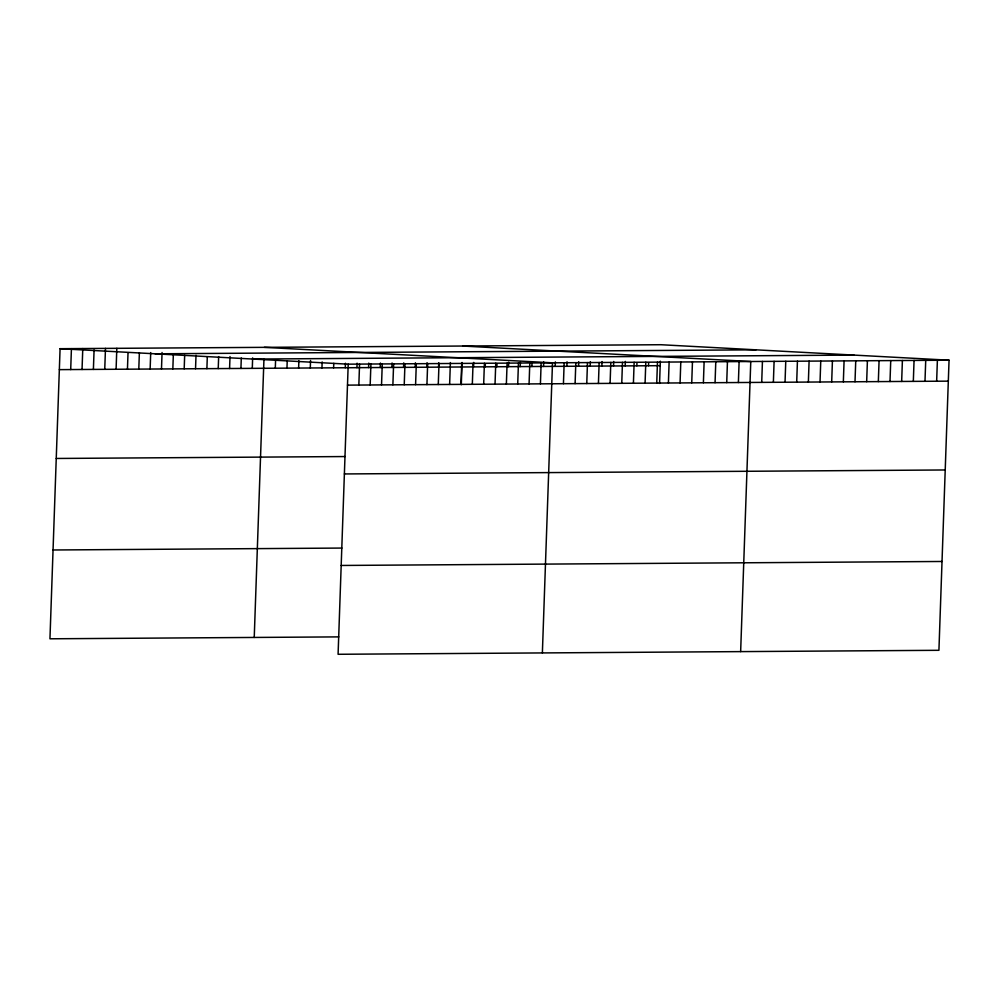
<?xml version="1.0" encoding="UTF-8"?>
<svg xmlns="http://www.w3.org/2000/svg" width="999" height="999" viewBox="0 0 999 999"><rect width="100%" height="100%" fill="white"/><g stroke="black" fill="none" stroke-linecap="round" stroke-linejoin="round"><path stroke-width="1.5" d="M949.05 360.202L348.214 364.173L338.087 654.283L938.923 650.299L949.05 360.202L660.913 344.717L60.077 348.701L49.95 638.798L338.786 636.887M70.704 369.568L71.428 348.626M82.043 369.493L82.78 348.551M93.394 369.418L94.081 349.962M104.745 369.343L105.482 348.401M116.096 369.268L116.821 348.326M127.447 369.193L128.022 352.734M138.799 369.118L139.373 352.659M150.137 369.043L150.712 352.585M161.488 368.968L162.063 352.51M172.839 368.893L173.364 353.933M184.191 368.818L184.665 355.357M195.542 368.743L196.004 355.282M206.893 368.668L207.305 356.693M218.232 368.594L218.656 356.618M229.583 368.519L230.007 356.543M240.934 368.444L241.296 357.967M252.285 368.369L252.647 357.892M254.233 637.449L263.948 359.315M275.299 368.219L275.562 360.739M286.963 368.144L287.225 360.664M298.626 368.069L298.888 360.577M310.289 367.982L310.552 360.502M321.953 367.907L322.153 361.925M333.616 367.832L333.766 363.336M345.279 367.757L345.429 363.261M356.943 367.682L357.093 363.186M358.841 385.052L359.565 364.098M368.606 367.595L368.756 363.112M370.179 384.977L370.916 364.023M380.269 367.52L380.419 363.037M381.531 384.902L382.267 363.948M391.933 367.445L392.083 362.962M392.882 384.827L393.618 363.873M403.596 367.37L403.746 362.874M404.233 384.752L404.957 363.798M415.259 367.295L415.409 362.799M415.584 384.677L416.308 363.723M426.923 367.207L427.072 362.724M426.935 384.603L427.659 363.648M438.586 367.132L438.736 362.649M438.274 384.528L439.011 363.574M449.625 384.453L450.399 362.575M460.976 384.378L461.713 363.424M461.288 384.752L462.062 362.487M472.327 384.303L473.051 363.349M473.563 366.908L473.726 362.412M483.678 384.228L484.403 363.274M485.227 366.833L485.339 363.836M495.029 384.153L495.754 363.199M496.89 366.745L497.002 363.761M506.368 384.078L507.105 363.124M508.553 366.67L508.716 362.187M517.719 384.003L518.456 363.049M520.217 366.596L520.379 362.113M529.07 383.928L529.807 362.974M531.88 366.521L532.042 362.025M540.422 383.853L541.146 362.899M543.543 366.446L543.706 361.95M542.37 652.934L552.497 362.824L264.36 347.34M555.207 366.358L555.369 361.875M563.436 383.691L564.16 362.749M566.87 366.283L567.032 361.8M575.099 383.616L575.824 362.674M578.533 366.208L578.696 361.725M586.763 383.541L587.487 362.587M590.197 366.133L590.359 361.638M598.426 383.466L599.15 362.512M601.86 366.059L602.022 361.563M610.089 383.391L610.814 362.437M613.523 365.984L613.686 361.488M621.753 383.304L622.477 362.362M625.187 365.896L625.349 361.413M633.416 383.229L634.14 362.287M636.85 365.821L636.962 362.837M645.079 383.154L645.804 362.2M648.513 365.746L648.626 362.749M656.743 383.079L657.467 362.125M659.565 383.429L660.339 361.176M668.406 383.004L669.13 362.05M680.069 382.929L680.794 361.975M691.733 382.842L692.457 361.9M703.396 382.767L704.12 361.813M715.059 382.692L715.784 361.738M726.723 382.617L727.447 361.663M738.386 382.542L739.11 361.588M740.646 651.61L750.773 361.513L462.637 346.029M761.713 382.38L762.437 361.438M773.376 382.305L774.1 361.351M785.039 382.23L785.763 361.276M796.702 382.155L797.427 361.201M808.366 382.08L809.09 361.126M820.029 381.993L820.753 361.051M831.692 381.918L832.417 360.964M843.343 381.843L844.08 360.889M855.007 381.768L855.743 360.814M866.67 381.693L867.407 360.739M878.333 381.606L879.07 360.664M889.997 381.531L890.733 360.589M901.66 381.456L902.397 360.502M913.323 381.381L914.06 360.427M924.987 381.306L925.723 360.352M936.65 381.218L937.387 360.277M155.17 353.808L755.993 349.825M253.134 359.066L853.97 355.095M59.353 369.642L660.177 365.671M347.49 385.127L948.313 381.143M56.244 458.466L345.092 456.555M344.38 473.951L945.216 469.967M53.047 549.987L341.895 548.064M341.183 565.459L942.02 561.475M60.077 348.701L348.214 364.173"/></g></svg>
